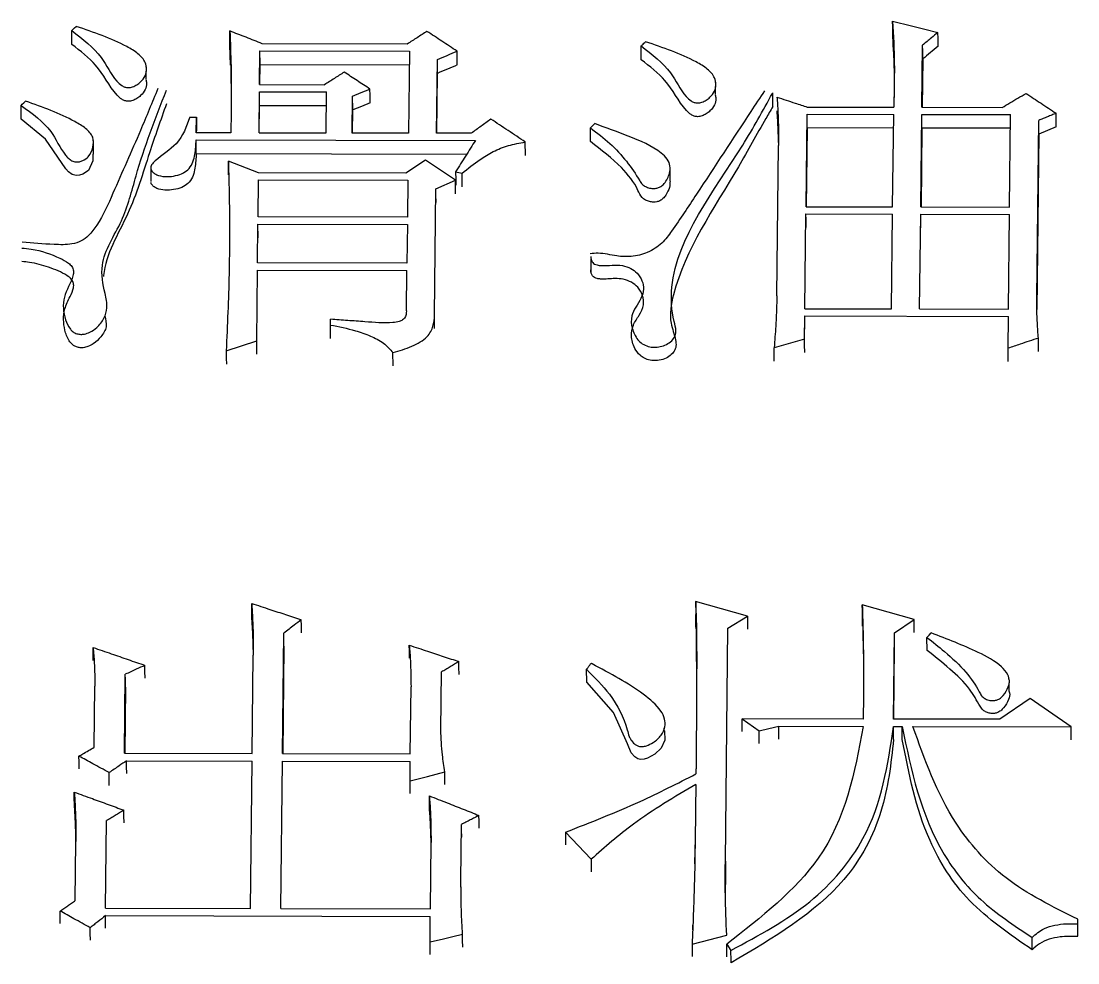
# Model space of a CAD drawing. Header units: millimetres. Extents: x 2448 to 4397, y 790 to 2168.
# Drawn here: x 2850.067 to 2854.818, y 1994.509 to 1998.745 of the extents above; entities that cross this region are included whole.
import ezdxf

# ---------------------------------------------------------------- set-up
doc = ezdxf.new("R2010")
doc.units = ezdxf.units.MM

msp = doc.modelspace()

# ---------------------------------------------------------------- linework, layer by layer
at = {"color": 7, "linetype": 'Continuous', "lineweight": 25}
for p, q in [((2850.2951, 1998.6402), (2850.2946, 1998.7023)), ((2853.9888, 1998.6085), (2853.9853, 1998.6828)), ((2851.0085, 1998.5475), (2851.0057, 1998.6386)), ((2851.8028, 1998.642), (2851.1506, 1998.6434)), ((2854.1166, 1998.3573), (2854.1198, 1998.637)), ((2851.1387, 1998.4593), (2851.1405, 1998.6118)), ((2851.1405, 1998.6118), (2851.8122, 1998.6103)), ((2851.141, 1998.5497), (2851.1405, 1998.6118)), ((2851.8122, 1998.6103), (2851.808, 1998.241)), ((2851.9345, 1998.2407), (2851.9383, 1998.5719)), ((2854.1203, 1998.5749), (2854.1178, 1998.3573)), ((2850.6283, 1998.5376), (2850.6283, 1998.5462)), ((2850.6288, 1998.4843), (2850.6285, 1998.5204)), ((2851.14, 1998.4593), (2851.141, 1998.5497)), ((2851.141, 1998.5497), (2851.8115, 1998.5483)), ((2851.9357, 1998.2407), (2851.9388, 1998.51)), ((2853.1879, 1998.4684), (2853.1879, 1998.4771)), ((2851.1362, 1998.2424), (2851.1384, 1998.4274)), ((2851.1384, 1998.4274), (2851.4402, 1998.4268)), ((2851.1389, 1998.3657), (2851.1384, 1998.4274)), ((2851.1387, 1998.4593), (2851.4308, 1998.4586)), ((2851.438, 1998.2418), (2851.4402, 1998.4268)), ((2853.1884, 1998.4153), (2853.1881, 1998.4513)), ((2853.4461, 1998.3607), (2853.4456, 1998.4224)), ((2851.5549, 1998.2415), (2851.5568, 1998.4074)), ((2851.5573, 1998.3457), (2851.5568, 1998.4074)), ((2851.1375, 1998.2424), (2851.1389, 1998.3657)), ((2851.1389, 1998.3657), (2851.4394, 1998.365)), ((2851.5561, 1998.2415), (2851.5573, 1998.3457)), ((2853.6006, 1998.3584), (2853.99, 1998.3575)), ((2854.1166, 1998.3573), (2854.4768, 1998.3565)), ((2850.8255, 1998.3134), (2850.8547, 1998.3133)), ((2850.8539, 1998.243), (2850.8547, 1998.3133)), ((2850.8547, 1998.3133), (2850.8552, 1998.2517)), ((2853.5955, 1997.9101), (2853.6002, 1998.3265)), ((2853.6002, 1998.3265), (2853.9896, 1998.3256)), ((2853.9849, 1997.9093), (2853.9896, 1998.3256)), ((2854.1115, 1997.909), (2854.1162, 1998.3254)), ((2854.1162, 1998.3254), (2854.5153, 1998.3245)), ((2854.5106, 1997.9081), (2854.5153, 1998.3245)), ((2854.6326, 1997.501), (2854.6416, 1998.2987)), ((2851.0097, 1998.2427), (2850.8539, 1998.243)), ((2850.8551, 1998.243), (2850.8552, 1998.2517)), ((2851.1362, 1998.2424), (2851.438, 1998.2418)), ((2851.808, 1998.241), (2851.5549, 1998.2415)), ((2852.0903, 1998.2404), (2851.9345, 1998.2407)), ((2852.6266, 1998.2033), (2852.6261, 1998.2648)), ((2853.6008, 1998.2649), (2853.5967, 1997.9101)), ((2853.9902, 1998.264), (2853.6008, 1998.2649)), ((2854.1167, 1998.2637), (2854.1127, 1997.909)), ((2854.5159, 1998.2629), (2854.1167, 1998.2637)), ((2854.6421, 1998.2371), (2854.6332, 1997.4485)), ((2850.3921, 1998.1465), (2850.3916, 1998.2079)), ((2850.8536, 1998.2111), (2852.1094, 1998.2084)), ((2850.8541, 1998.1496), (2850.8536, 1998.2111)), ((2852.3338, 1998.14), (2852.3333, 1998.2014)), ((2853.4645, 1997.51), (2853.4721, 1998.1862)), ((2850.8541, 1998.1496), (2852.0704, 1998.147)), ((2851.1342, 1998.0632), (2850.9985, 1998.1147)), ((2851.8845, 1998.1192), (2851.7962, 1998.0617)), ((2852.0197, 1998.0292), (2851.8845, 1998.1192)), ((2850.6494, 1998.0845), (2850.6499, 1998.0232)), ((2851.7962, 1998.0617), (2851.1342, 1998.0632)), ((2852.9852, 1998.0256), (2852.9846, 1998.0872)), ((2851.1319, 1997.864), (2851.1338, 1998.0311)), ((2851.1338, 1998.0311), (2851.8056, 1998.0296)), ((2851.1344, 1997.9699), (2851.1338, 1998.0311)), ((2851.8056, 1998.0296), (2851.8037, 1997.8625)), ((2851.9317, 1997.9908), (2852.0197, 1998.0292)), ((2851.9253, 1997.4225), (2851.9317, 1997.9908)), ((2853.5955, 1997.9101), (2853.9849, 1997.9093)), ((2854.1115, 1997.909), (2854.5106, 1997.9081)), ((2851.8037, 1997.8625), (2851.1319, 1997.864)), ((2853.5904, 1997.4514), (2853.5951, 1997.8779)), ((2853.5951, 1997.8779), (2853.9845, 1997.8771)), ((2853.9798, 1997.4506), (2853.9845, 1997.8771)), ((2854.1063, 1997.4503), (2854.1111, 1997.8768)), ((2854.1111, 1997.8768), (2854.5102, 1997.8759)), ((2854.5055, 1997.4494), (2854.5102, 1997.8759)), ((2851.1296, 1997.6575), (2851.1316, 1997.8317)), ((2851.1316, 1997.8317), (2851.8033, 1997.8303)), ((2851.1321, 1997.7709), (2851.1316, 1997.8317)), ((2851.8033, 1997.8303), (2851.8013, 1997.656)), ((2852.6296, 1997.6129), (2852.629, 1997.6736)), ((2851.1257, 1997.3073), (2851.1293, 1997.6252)), ((2851.1293, 1997.6252), (2851.801, 1997.6237)), ((2851.8013, 1997.656), (2851.1296, 1997.6575)), ((2851.799, 1997.4423), (2851.801, 1997.6237)), ((2853.5904, 1997.4514), (2853.9798, 1997.4506)), ((2854.1063, 1997.4503), (2854.5055, 1997.4494)), ((2851.4575, 1997.3781), (2851.4578, 1997.4041)), ((2851.458, 1997.3179), (2851.4575, 1997.3781)), ((2851.9258, 1997.3623), (2851.9253, 1997.4225)), ((2853.5888, 1997.315), (2853.59, 1997.4189)), ((2853.59, 1997.4189), (2854.5051, 1997.417)), ((2853.5905, 1997.3587), (2853.59, 1997.4189)), ((2854.5035, 1997.2739), (2854.5051, 1997.417)), ((2850.9889, 1997.262), (2851.1257, 1997.3073)), ((2851.739, 1997.1939), (2851.7384, 1997.2539)), ((2854.504, 1997.2139), (2854.5035, 1997.2739)), ((2853.3319, 1996.068), (2853.099, 1996.135)), ((2853.099, 1996.135), (2853.0992, 1996.1154)), ((2853.0994, 1996.096), (2853.0995, 1996.0764)), ((2854.0814, 1996.053), (2853.8485, 1996.1201)), ((2853.1003, 1996.0196), (2853.0995, 1996.0764)), ((2853.2437, 1996.0149), (2853.3319, 1996.068)), ((2853.8499, 1996.0234), (2853.849, 1996.0615)), ((2853.9931, 1995.9933), (2854.0814, 1996.053)), ((2853.2328, 1994.9667), (2853.2437, 1996.0149)), ((2851.2421, 1995.4504), (2851.2478, 1995.9926)), ((2853.9891, 1995.6056), (2853.9931, 1995.9933)), ((2854.1396, 1995.9147), (2854.139, 1995.9731)), ((2851.2483, 1995.9342), (2851.2432, 1995.4504)), ((2853.9902, 1995.6056), (2853.9937, 1995.9349)), ((2851.1058, 1995.4507), (2851.1104, 1995.8928)), ((2851.9539, 1995.5563), (2851.9566, 1995.8175)), ((2852.6095, 1995.7713), (2852.609, 1995.8295)), ((2852.6288, 1995.8562), (2852.6288, 1995.8536)), ((2850.5314, 1995.4519), (2850.5351, 1995.8073)), ((2854.5078, 1995.7848), (2854.5077, 1995.7912)), ((2854.5083, 1995.7332), (2854.508, 1995.7691)), ((2850.3954, 1995.4791), (2850.3983, 1995.7541)), ((2850.5357, 1995.7491), (2850.5326, 1995.4519)), ((2851.8164, 1995.4491), (2851.8196, 1995.751)), ((2854.6033, 1995.6981), (2854.4661, 1995.6046)), ((2854.787, 1995.5703), (2854.6033, 1995.6981)), ((2852.9573, 1995.6108), (2852.9573, 1995.6144)), ((2853.3076, 1995.6071), (2853.3849, 1995.5532)), ((2853.8528, 1995.6059), (2853.3076, 1995.6071)), ((2853.3082, 1995.5492), (2853.3076, 1995.6071)), ((2853.4727, 1995.5732), (2853.8524, 1995.5724)), ((2853.9887, 1995.5721), (2854.0276, 1995.572)), ((2853.9893, 1995.5147), (2853.9887, 1995.5721)), ((2854.4661, 1995.6046), (2853.9891, 1995.6056)), ((2854.0282, 1995.5146), (2854.0276, 1995.572)), ((2854.0763, 1995.5719), (2854.787, 1995.5703)), ((2852.9578, 1995.5566), (2852.9577, 1995.5645)), ((2853.3855, 1995.4959), (2853.3849, 1995.5532)), ((2850.5314, 1995.4519), (2851.1058, 1995.4507)), ((2851.2421, 1995.4504), (2851.8164, 1995.4491)), ((2850.5408, 1995.4183), (2851.1054, 1995.417)), ((2851.0986, 1994.754), (2851.1054, 1995.417)), ((2851.2349, 1994.7537), (2851.2417, 1995.4167)), ((2851.2417, 1995.4167), (2851.8161, 1995.4155)), ((2851.8152, 1995.328), (2851.8161, 1995.4155)), ((2850.4629, 1995.3075), (2850.4624, 1995.3646)), ((2851.8157, 1995.2709), (2851.8152, 1995.328)), ((2850.4464, 1994.7555), (2850.4504, 1995.1487)), ((2850.3117, 1995.1197), (2850.3122, 1995.1182)), ((2851.9083, 1995.1055), (2851.9086, 1995.1067)), ((2852.0442, 1994.8811), (2852.0468, 1995.1317)), ((2852.5139, 1995.0968), (2852.6293, 1994.9749)), ((2852.5139, 1995.0968), (2852.5144, 1995.0401)), ((2850.3104, 1994.7897), (2850.3131, 1995.0543)), ((2851.9066, 1994.7523), (2851.9097, 1995.0509)), ((2853.0969, 1995.0704), (2853.0948, 1994.9551)), ((2852.6293, 1994.9749), (2852.6298, 1994.9183)), ((2853.2328, 1994.9667), (2853.2334, 1994.9098)), ((2853.2334, 1994.9098), (2853.2331, 1994.8609)), ((2852.0448, 1994.8247), (2852.0442, 1994.8811)), ((2850.446, 1994.7214), (2851.9063, 1994.7183)), ((2850.4464, 1994.7555), (2851.0986, 1994.754)), ((2851.2349, 1994.7537), (2851.9066, 1994.7523)), ((2851.9051, 1994.6025), (2851.9063, 1994.7183)), ((2854.8168, 1994.6847), (2854.817, 1994.7052)), ((2854.8174, 1994.6286), (2854.8168, 1994.6847)), ((2854.8176, 1994.649), (2854.817, 1994.7052)), ((2853.083, 1994.5931), (2853.2392, 1994.6337)), ((2854.6123, 1994.5678), (2854.6117, 1994.6239)), ((2851.9057, 1994.5464), (2851.9051, 1994.6025)), ((2853.083, 1994.5931), (2853.0835, 1994.5371)), ((2853.2387, 1994.5928), (2853.2579, 1994.5654)), ((2853.2393, 1994.5367), (2853.2387, 1994.5928))]:
    msp.add_line(p, q, dxfattribs=at)
at = {"color": 7, "linetype": 'Continuous', "lineweight": 25, "flags": 128}
for points in [[(2850.2946, 1998.7023), (2850.2996, 1998.7071), (2850.3069, 1998.7142), (2850.3143, 1998.7213)], [(2853.9848, 1998.745), (2854.0696, 1998.7237), (2854.1291, 1998.7088), (2854.1886, 1998.6939)], [(2853.9853, 1998.6828), (2853.985, 1998.7176), (2853.9848, 1998.745)], [(2851.0057, 1998.6386), (2851.0055, 1998.6734), (2851.0052, 1998.7008)], [(2854.1891, 1998.6317), (2854.1888, 1998.6665), (2854.1886, 1998.6939)], [(2852.8547, 1998.5714), (2852.8545, 1998.5939), (2852.8543, 1998.6137), (2852.8542, 1998.6334)], [(2854.1203, 1998.5749), (2854.12, 1998.6097), (2854.1198, 1998.637)], [(2851.9388, 1998.51), (2851.9386, 1998.5447), (2851.9383, 1998.5719)], [(2852.0269, 1998.5478), (2852.0266, 1998.5825), (2852.0264, 1998.6098)], [(2851.5568, 1998.4074), (2851.5959, 1998.4233), (2851.635, 1998.4391)], [(2851.6355, 1998.3773), (2851.6352, 1998.4119), (2851.635, 1998.4391)], [(2850.0668, 1998.366), (2850.0718, 1998.3709), (2850.0791, 1998.378), (2850.0865, 1998.3851)], [(2851.6355, 1998.3773), (2851.5964, 1998.3615), (2851.5573, 1998.3457)], [(2850.0673, 1998.3044), (2850.0671, 1998.3268), (2850.0669, 1998.3464), (2850.0668, 1998.366)], [(2854.7204, 1998.2688), (2854.7201, 1998.3033), (2854.7198, 1998.3304)], [(2850.3891, 1998.1468), (2850.389, 1998.1159), (2850.3692, 1998.0736), (2850.3442, 1998.0565), (2850.3293, 1998.0514), (2850.3142, 1998.0502), (2850.2957, 1998.0556), (2850.2797, 1998.067), (2850.267, 1998.0809), (2850.1757, 1998.2139), (2850.0673, 1998.3044), (2850.0673, 1998.3044)], [(2852.626, 1998.2648), (2852.6359, 1998.2743), (2852.6457, 1998.2839)], [(2853.6008, 1998.2649), (2853.6005, 1998.2994), (2853.6002, 1998.3265)], [(2854.1167, 1998.2637), (2854.1164, 1998.2983), (2854.1162, 1998.3254)], [(2854.6421, 1998.2371), (2854.6418, 1998.2716), (2854.6416, 1998.2987)], [(2854.7204, 1998.2688), (2854.6812, 1998.253), (2854.6421, 1998.2371)], [(2850.999, 1998.0534), (2850.9987, 1998.0878), (2850.9985, 1998.1147)], [(2852.0202, 1998.0677), (2852.0347, 1998.0644), (2852.0493, 1998.0612)], [(2852.0202, 1998.0677), (2852.0205, 1998.0333), (2852.0207, 1998.0064)], [(2852.0498, 1998), (2852.0496, 1998.0207), (2852.0495, 1998.0409), (2852.0493, 1998.0612)], [(2852.0202, 1997.968), (2852.02, 1998.0022), (2852.0197, 1998.0292)], [(2851.9322, 1997.9297), (2851.9319, 1997.9639), (2851.9317, 1997.9908)], [(2853.5957, 1997.817), (2853.5954, 1997.8511), (2853.5951, 1997.8779)], [(2854.1116, 1997.8159), (2854.1113, 1997.85), (2854.1111, 1997.8768)], [(2851.1298, 1997.5646), (2851.1295, 1997.5985), (2851.1293, 1997.6252)], [(2851.1263, 1997.2472), (2851.126, 1997.2808), (2851.1257, 1997.3073)], [(2853.5888, 1997.315), (2853.5467, 1997.303), (2853.5046, 1997.2911), (2853.4521, 1997.2762)], [(2853.5894, 1997.2549), (2853.5891, 1997.2885), (2853.5888, 1997.315)], [(2854.6408, 1997.2591), (2854.6405, 1997.2927), (2854.6403, 1997.3192)], [(2850.9889, 1997.262), (2850.9892, 1997.2283), (2850.9895, 1997.202)], [(2853.4526, 1997.2162), (2853.4524, 1997.2497), (2853.4521, 1997.2762)], [(2851.1037, 1996.0674), (2851.1034, 1996.1002), (2851.1032, 1996.126)], [(2853.849, 1996.0615), (2853.8487, 1996.0943), (2853.8485, 1996.1201)], [(2851.3268, 1995.9942), (2851.3265, 1996.0266), (2851.3263, 1996.0523)], [(2853.3319, 1996.068), (2853.3322, 1996.0352), (2853.3325, 1996.0098)], [(2854.0819, 1995.9946), (2854.0816, 1996.0273), (2854.0814, 1996.053)], [(2853.2443, 1995.9568), (2853.244, 1995.9892), (2853.2437, 1996.0149)], [(2851.2483, 1995.9342), (2851.248, 1995.9669), (2851.2478, 1995.9926)], [(2853.9937, 1995.9349), (2853.9934, 1995.9676), (2853.9931, 1995.9933)], [(2854.139, 1995.973), (2854.1488, 1995.983), (2854.1586, 1995.993)], [(2850.3909, 1995.8698), (2850.3906, 1995.9021), (2850.3904, 1995.9278)], [(2851.8124, 1995.8801), (2851.8121, 1995.9124), (2851.8118, 1995.938)], [(2852.0355, 1995.8063), (2852.0352, 1995.8385), (2852.035, 1995.8641)], [(2850.6237, 1995.7894), (2850.6234, 1995.8216), (2850.6232, 1995.8472)], [(2851.9572, 1995.7598), (2851.9568, 1995.792), (2851.9566, 1995.8175)], [(2850.5357, 1995.7491), (2850.5354, 1995.7817), (2850.5351, 1995.8073)], [(2852.9571, 1995.556), (2852.959, 1995.5524), (2852.9608, 1995.5114), (2852.9448, 1995.4753), (2852.9164, 1995.4481), (2852.8828, 1995.4295), (2852.8674, 1995.4251), (2852.8509, 1995.4243), (2852.8393, 1995.4274), (2852.8262, 1995.4353), (2852.8094, 1995.4544), (2852.7933, 1995.4945), (2852.7295, 1995.6349), (2852.6095, 1995.7713), (2852.6095, 1995.7713)], [(2853.3849, 1995.5532), (2853.4288, 1995.5632), (2853.4727, 1995.5732)], [(2853.4733, 1995.5154), (2853.473, 1995.5478), (2853.4727, 1995.5732)], [(2854.7875, 1995.5129), (2854.7872, 1995.5449), (2854.787, 1995.5703)], [(2850.3274, 1995.3817), (2850.3271, 1995.4136), (2850.3268, 1995.4389)], [(2850.5414, 1995.3611), (2850.5411, 1995.3929), (2850.5408, 1995.4183)], [(2851.2423, 1995.3596), (2851.242, 1995.3914), (2851.2417, 1995.4167)], [(2851.8152, 1995.328), (2851.8933, 1995.348), (2851.9714, 1995.368)], [(2851.9719, 1995.3109), (2851.9716, 1995.3427), (2851.9714, 1995.368)], [(2850.3063, 1995.2203), (2850.3059, 1995.2521), (2850.3057, 1995.2773)], [(2851.9027, 1995.2034), (2851.9024, 1995.2351), (2851.9021, 1995.2604)], [(2850.5293, 1995.139), (2850.529, 1995.1706), (2850.5288, 1995.1958)], [(2850.451, 1995.0919), (2850.4506, 1995.1235), (2850.4504, 1995.1487)], [(2852.1257, 1995.1153), (2852.1254, 1995.1469), (2852.1251, 1995.1721)], [(2852.0474, 1995.075), (2852.0471, 1995.1066), (2852.0468, 1995.1317)], [(2850.2424, 1994.6861), (2850.242, 1994.7174), (2850.2418, 1994.7423)], [(2850.4466, 1994.6652), (2850.4463, 1994.6965), (2850.446, 1994.7214)], [(2850.3779, 1994.611), (2850.3776, 1994.6422), (2850.3773, 1994.6671)], [(2852.0515, 1994.6362), (2852.0083, 1994.6263), (2851.9651, 1994.6163), (2851.9051, 1994.6025)], [(2852.052, 1994.5801), (2852.0517, 1994.6114), (2852.0515, 1994.6362)], [(2853.2585, 1994.5094), (2853.2583, 1994.5341), (2853.2581, 1994.5498), (2853.2579, 1994.5654)]]:
    msp.add_lwpolyline(points, dxfattribs=at)
at = {"color": 7, "linetype": 'Continuous', "lineweight": 25}
for points, knots in [([(2850.2946, 1998.7023), (2850.3437, 1998.6643), (2850.4305, 1998.597), (2850.4715, 1998.5), (2850.5139, 1998.4573), (2850.5322, 1998.4482), (2850.5495, 1998.4448), (2850.5693, 1998.4491), (2850.5877, 1998.4588), (2850.6083, 1998.4746), (2850.6262, 1998.4979), (2850.6321, 1998.5286), (2850.6256, 1998.5645), (2850.5937, 1998.6009), (2850.4922, 1998.6605), (2850.3932, 1998.6943), (2850.3143, 1998.7213)], [0, 0, 0, 0, 0.207445, 0.367023, 0.400476, 0.416337, 0.431069, 0.451264, 0.473853, 0.497027, 0.538182, 0.578155, 0.61945, 0.68156, 0.746315, 1, 1, 1, 1]), ([(2853.9848, 1998.745), (2853.9882, 1998.6806), (2853.9934, 1998.5841), (2853.992, 1998.4548), (2853.9907, 1998.39), (2853.99, 1998.3575)], [0, 0, 0, 0, 0.49965, 0.749808, 1, 1, 1, 1]), ([(2851.0052, 1998.7008), (2851.0072, 1998.6474), (2851.0111, 1998.5447), (2851.0116, 1998.392), (2851.0103, 1998.2925), (2851.0097, 1998.2427)], [0, 0, 0, 0, 0.3507645, 0.6753492, 1, 1, 1, 1]), ([(2851.1506, 1998.6434), (2851.1264, 1998.653), (2851.0779, 1998.6721), (2851.0295, 1998.6912), (2851.0052, 1998.7008)], [0, 0, 0, 0, 0.500001, 1, 1, 1, 1]), ([(2851.8911, 1998.6989), (2851.8764, 1998.6894), (2851.847, 1998.6705), (2851.8176, 1998.6515), (2851.8028, 1998.642)], [0, 0, 0, 0, 0.500001, 1, 1, 1, 1]), ([(2852.0264, 1998.6098), (2852.0038, 1998.6247), (2851.9588, 1998.6544), (2851.9137, 1998.684), (2851.8911, 1998.6989)], [0, 0, 0, 0, 0.500001, 1, 1, 1, 1]), ([(2854.1886, 1998.6939), (2854.1787, 1998.6857), (2854.1623, 1998.6721), (2854.1393, 1998.6532), (2854.1263, 1998.6424), (2854.1198, 1998.637)], [0, 0, 0, 0, 0.431977, 0.715989, 1, 1, 1, 1]), ([(2850.6276, 1998.4821), (2850.6289, 1998.4768), (2850.6328, 1998.4618), (2850.6263, 1998.436), (2850.6089, 1998.4128), (2850.5882, 1998.397), (2850.5698, 1998.3873), (2850.55, 1998.383), (2850.5327, 1998.3864), (2850.5144, 1998.3955), (2850.4636, 1998.4472), (2850.4202, 1998.5435), (2850.3337, 1998.6104), (2850.2951, 1998.6402)], [0, 0, 0, 0, 0.035561, 0.102228, 0.170885, 0.209559, 0.247267, 0.280991, 0.305593, 0.332071, 0.387895, 0.727067, 1, 1, 1, 1]), ([(2852.8542, 1998.6334), (2852.9033, 1998.5953), (2852.9901, 1998.5279), (2853.0311, 1998.4308), (2853.0735, 1998.3881), (2853.0918, 1998.379), (2853.1091, 1998.3755), (2853.1289, 1998.3798), (2853.1473, 1998.3896), (2853.1679, 1998.4054), (2853.1858, 1998.4287), (2853.1916, 1998.4594), (2853.1852, 1998.4954), (2853.1533, 1998.5319), (2853.0518, 1998.5916), (2852.9527, 1998.6254), (2852.8739, 1998.6524)], [0, 0, 0, 0, 0.207445, 0.367023, 0.400476, 0.416337, 0.431069, 0.451264, 0.473853, 0.497027, 0.538181, 0.578154, 0.619449, 0.681558, 0.746313, 1, 1, 1, 1]), ([(2852.8542, 1998.6334), (2852.8558, 1998.635), (2852.8599, 1998.639), (2852.8665, 1998.6453), (2852.8714, 1998.65), (2852.8739, 1998.6524)], [0, 0, 0, 0, 0.253923, 0.626962, 1, 1, 1, 1]), ([(2853.9884, 1998.6273), (2853.9884, 1998.6268), (2853.9883, 1998.6165), (2853.9929, 1998.492), (2853.9916, 1998.4331), (2853.9909, 1998.3986)], [0, 0, 0, 0, 0.019667, 0.426248, 1, 1, 1, 1]), ([(2854.1891, 1998.6317), (2854.1776, 1998.6223), (2854.1547, 1998.6034), (2854.1318, 1998.5844), (2854.1203, 1998.5749)], [0, 0, 0, 0, 0.4999973, 1, 1, 1, 1]), ([(2851.9383, 1998.5719), (2851.953, 1998.5783), (2851.9824, 1998.5909), (2852.0117, 1998.6035), (2852.0264, 1998.6098)], [0, 0, 0, 0, 0.500003, 1, 1, 1, 1]), ([(2853.1872, 1998.413), (2853.1885, 1998.4078), (2853.1924, 1998.3928), (2853.1859, 1998.3669), (2853.1685, 1998.3437), (2853.1478, 1998.3279), (2853.1294, 1998.3181), (2853.1096, 1998.3138), (2853.0923, 1998.3173), (2853.074, 1998.3264), (2853.0232, 1998.3781), (2852.9798, 1998.4746), (2852.8933, 1998.5415), (2852.8547, 1998.5714)], [0, 0, 0, 0, 0.035565, 0.102231, 0.170888, 0.209561, 0.247269, 0.280993, 0.305594, 0.332072, 0.387895, 0.727067, 1, 1, 1, 1]), ([(2851.0084, 1998.5588), (2851.0084, 1998.5588), (2851.0084, 1998.5588), (2851.0085, 1998.5562), (2851.0095, 1998.5179), (2851.0106, 1998.4536), (2851.011, 1998.3899), (2851.0109, 1998.3568), (2851.0108, 1998.3346), (2851.0107, 1998.3232), (2851.0106, 1998.315)], [0, 0, 0, 0, 0.0025336, 0.0082213, 0.0694288, 0.4444295, 0.693689, 0.8247255, 0.8744937, 1, 1, 1, 1]), ([(2852.0269, 1998.5478), (2852.0122, 1998.5415), (2851.9829, 1998.5289), (2851.9535, 1998.5163), (2851.9388, 1998.51)], [0, 0, 0, 0, 0.5, 1, 1, 1, 1]), ([(2851.5191, 1998.5157), (2851.5043, 1998.5062), (2851.4749, 1998.4872), (2851.4455, 1998.4681), (2851.4308, 1998.4586)], [0, 0, 0, 0, 0.500001, 1, 1, 1, 1]), ([(2851.635, 1998.4391), (2851.6157, 1998.4519), (2851.577, 1998.4774), (2851.5384, 1998.5029), (2851.5191, 1998.5157)], [0, 0, 0, 0, 0.500001, 1, 1, 1, 1]), ([(2850.07, 1997.7241), (2850.0842, 1997.7227), (2850.1446, 1997.7168), (2850.2161, 1997.6919), (2850.2751, 1997.6614), (2850.2965, 1997.6414), (2850.3045, 1997.6208), (2850.2955, 1997.5731), (2850.2491, 1997.5047), (2850.2575, 1997.4197), (2850.2797, 1997.3678), (2850.2995, 1997.3472), (2850.3159, 1997.3382), (2850.3344, 1997.3353), (2850.3549, 1997.3373), (2850.381, 1997.3466), (2850.4137, 1997.3699), (2850.4425, 1997.4077), (2850.4573, 1997.4612), (2850.4389, 1997.5405), (2850.4131, 1997.676), (2850.532, 1997.8444), (2850.5951, 1998.1127), (2850.6703, 1998.3069), (2850.7199, 1998.435)], [0, 0, 0, 0, 0.0186606, 0.0796008, 0.1010092, 0.1125323, 0.1241669, 0.1377888, 0.1964925, 0.256114, 0.2825511, 0.2914717, 0.30049, 0.3085311, 0.3156115, 0.3271431, 0.3457422, 0.3737368, 0.4023213, 0.4399984, 0.5150978, 0.6389227, 0.7618977, 1, 1, 1, 1]), ([(2850.6813, 1998.442), (2850.6555, 1998.3789), (2850.5911, 1998.2216), (2850.4992, 1998.0168), (2850.4297, 1997.8558), (2850.3771, 1997.7849), (2850.3389, 1997.7548), (2850.2847, 1997.7375), (2850.1928, 1997.7407), (2850.1186, 1997.7465), (2850.071, 1997.7501)], [0, 0, 0, 0, 0.2129114, 0.5305264, 0.6938853, 0.7516669, 0.787174, 0.8231302, 0.886614, 1, 1, 1, 1]), ([(2853.4084, 1998.4316), (2853.3881, 1998.4006), (2853.2866, 1998.246), (2853.1485, 1998.0352), (2853.0176, 1997.8368), (2852.9512, 1997.7441), (2852.8876, 1997.7022), (2852.8136, 1997.6836), (2852.7372, 1997.6871), (2852.6772, 1997.7038), (2852.6365, 1997.6995), (2852.6244, 1997.6982)], [0, 0, 0, 0, 0.101379, 0.50686, 0.687249, 0.74873, 0.811058, 0.86559, 0.912148, 0.974074, 1, 1, 1, 1]), ([(2850.0668, 1998.366), (2850.1169, 1998.3295), (2850.2053, 1998.2649), (2850.2416, 1998.1704), (2850.2785, 1998.1281), (2850.2936, 1998.1166), (2850.3119, 1998.1104), (2850.3295, 1998.1122), (2850.3493, 1998.1194), (2850.3776, 1998.1388), (2850.3899, 1998.1773), (2850.3959, 1998.2239), (2850.3578, 1998.2639), (2850.2604, 1998.3234), (2850.1636, 1998.3578), (2850.0865, 1998.3851)], [0, 0, 0, 0, 0.207952, 0.367236, 0.389945, 0.41211, 0.432018, 0.447022, 0.463318, 0.497296, 0.557969, 0.619134, 0.681543, 0.746137, 1, 1, 1, 1]), ([(2852.6282, 1997.6866), (2852.6282, 1997.6819), (2852.6282, 1997.6724), (2852.6343, 1997.6602), (2852.6445, 1997.6519), (2852.6583, 1997.6467), (2852.7008, 1997.6428), (2852.754, 1997.653), (2852.8086, 1997.634), (2852.8398, 1997.6103), (2852.8602, 1997.5777), (2852.8683, 1997.5379), (2852.8511, 1997.4834), (2852.8056, 1997.4299), (2852.811, 1997.363), (2852.8302, 1997.32), (2852.8582, 1997.2928), (2852.8842, 1997.2806), (2852.9129, 1997.2769), (2852.9413, 1997.28), (2852.9692, 1997.2898), (2852.9931, 1997.3067), (2853.0082, 1997.3288), (2853.0125, 1997.3589), (2852.9904, 1997.4308), (2852.9775, 1997.7281), (2853.2451, 1998.0565), (2853.4014, 1998.342), (2853.444, 1998.4199)], [0, 0, 0, 0, 0.007703, 0.015708, 0.020792, 0.025872, 0.034323, 0.072374, 0.088959, 0.105504, 0.1262, 0.147214, 0.1707, 0.216829, 0.247106, 0.27731, 0.28999, 0.302814, 0.313752, 0.324856, 0.33728, 0.350757, 0.364157, 0.376955, 0.399557, 0.484518, 0.85931, 1, 1, 1, 1]), ([(2853.4648, 1998.4033), (2853.4663, 1998.3814), (2853.4693, 1998.3377), (2853.4718, 1998.2654), (2853.472, 1998.2148), (2853.4721, 1998.1862)], [0, 0, 0, 0, 0.302849, 0.605711, 1, 1, 1, 1]), ([(2853.4648, 1998.4033), (2853.4785, 1998.3988), (2853.5057, 1998.3898), (2853.551, 1998.3748), (2853.5826, 1998.3643), (2853.6006, 1998.3584)], [0, 0, 0, 0, 0.301122, 0.602244, 1, 1, 1, 1]), ([(2854.4768, 1998.3565), (2854.4885, 1998.3634), (2854.5123, 1998.3774), (2854.5482, 1998.3986), (2854.5725, 1998.4128), (2854.5846, 1998.42)], [0, 0, 0, 0, 0.325335, 0.662667, 1, 1, 1, 1]), ([(2854.5846, 1998.42), (2854.6071, 1998.4051), (2854.6409, 1998.3827), (2854.686, 1998.3528), (2854.7086, 1998.3379), (2854.7198, 1998.3304)], [0, 0, 0, 0, 0.5, 0.75, 1, 1, 1, 1]), ([(2850.7204, 1998.3732), (2850.6941, 1998.2999), (2850.6352, 1998.1351), (2850.5602, 1997.875), (2850.4457, 1997.6955), (2850.4368, 1997.5983), (2850.4367, 1997.5967)], [0, 0, 0, 0, 0.284457, 0.63911, 0.994366, 1, 1, 1, 1]), ([(2853.4461, 1998.3607), (2853.4356, 1998.3427), (2853.3833, 1998.253), (2853.231, 1997.9735), (2853.0261, 1997.6809), (2852.9764, 1997.4023), (2853.0076, 1997.3274), (2853.0126, 1997.2844), (2853.0041, 1997.2597), (2852.9858, 1997.2397), (2852.9595, 1997.225), (2852.928, 1997.2171), (2852.8957, 1997.2179), (2852.8684, 1997.227), (2852.8437, 1997.2453), (2852.82, 1997.2792), (2852.8071, 1997.3264), (2852.8155, 1997.3788), (2852.8466, 1997.4217), (2852.8686, 1997.4657), (2852.8636, 1997.5105), (2852.8438, 1997.5461), (2852.8122, 1997.5717), (2852.7757, 1997.5852), (2852.7276, 1997.5887), (2852.6882, 1997.5825), (2852.657, 1997.5866), (2852.6442, 1997.5916), (2852.6346, 1997.5999), (2852.6294, 1997.6113), (2852.628, 1997.6204), (2852.6286, 1997.6253), (2852.6287, 1997.6258)], [0, 0, 0, 0, 0.032554, 0.162741, 0.501213, 0.571605, 0.613666, 0.628762, 0.641658, 0.654562, 0.667479, 0.681006, 0.694218, 0.705911, 0.716567, 0.736198, 0.767756, 0.794359, 0.820716, 0.84718, 0.870038, 0.892891, 0.909541, 0.926271, 0.941387, 0.967674, 0.974273, 0.979633, 0.985017, 0.991862, 0.999126, 1, 1, 1, 1]), ([(2853.4719, 1998.1996), (2853.4715, 1998.219), (2853.4705, 1998.2664), (2853.4673, 1998.3136), (2853.4653, 1998.3415)], [0, 0, 0, 0, 0.4090682, 1, 1, 1, 1]), ([(2854.7198, 1998.3304), (2854.7133, 1998.3278), (2854.7003, 1998.3225), (2854.6807, 1998.3146), (2854.6612, 1998.3066), (2854.6481, 1998.3014), (2854.6416, 1998.2987)], [0, 0, 0, 0, 0.25, 0.5, 0.75, 1, 1, 1, 1]), ([(2850.8255, 1998.3134), (2850.8103, 1998.2709), (2850.7829, 1998.1942), (2850.693, 1998.1381), (2850.6517, 1998.1005), (2850.6477, 1998.0822), (2850.6553, 1998.0677), (2850.6679, 1998.0575), (2850.69, 1998.0478), (2850.723, 1998.0438), (2850.7615, 1998.0491), (2850.7974, 1998.0602), (2850.8355, 1998.0913), (2850.8501, 1998.1456), (2850.8524, 1998.1893), (2850.8536, 1998.2111)], [0, 0, 0, 0, 0.230807, 0.416819, 0.453297, 0.487375, 0.510798, 0.535066, 0.560422, 0.611578, 0.663241, 0.713737, 0.762342, 0.881347, 1, 1, 1, 1]), ([(2852.1786, 1998.304), (2852.1639, 1998.2934), (2852.1345, 1998.2722), (2852.105, 1998.251), (2852.0903, 1998.2404)], [0, 0, 0, 0, 0.500001, 1, 1, 1, 1]), ([(2852.3332, 1998.2015), (2852.3075, 1998.2186), (2852.2559, 1998.2528), (2852.2044, 1998.287), (2852.1786, 1998.304)], [0, 0, 0, 0, 0.500001, 1, 1, 1, 1]), ([(2852.6261, 1998.2648), (2852.6564, 1998.2419), (2852.7481, 1998.1726), (2852.8155, 1998.0815), (2852.8571, 1998.0118), (2852.8727, 1998.0002), (2852.892, 1997.9935), (2852.9116, 1997.9914), (2852.9295, 1997.994), (2852.9453, 1998.0015), (2852.9668, 1998.023), (2852.9823, 1998.0549), (2852.9867, 1998.0935), (2852.9734, 1998.1256), (2852.9169, 1998.1784), (2852.7999, 1998.2278), (2852.6957, 1998.2657), (2852.6457, 1998.2839)], [0, 0, 0, 0, 0.119808, 0.362714, 0.384884, 0.403722, 0.422541, 0.442763, 0.457199, 0.471691, 0.493109, 0.555255, 0.595864, 0.636527, 0.677966, 0.845451, 1, 1, 1, 1]), ([(2852.1094, 1998.2084), (2852.0945, 1998.1849), (2852.0648, 1998.1381), (2852.035, 1998.0911), (2852.0202, 1998.0677)], [0, 0, 0, 0, 0.4999997, 1, 1, 1, 1]), ([(2852.0493, 1998.0612), (2852.0758, 1998.082), (2852.1195, 1998.1165), (2852.1882, 1998.1595), (2852.2568, 1998.1876), (2852.3076, 1998.1968), (2852.3332, 1998.2014)], [0, 0, 0, 0, 0.333372, 0.551632, 0.773796, 1, 1, 1, 1]), ([(2852.9842, 1998.0256), (2852.9838, 1998.0161), (2852.983, 1997.9942), (2852.9691, 1997.9678), (2852.954, 1997.9475), (2852.9401, 1997.9369), (2852.9249, 1997.9317), (2852.9088, 1997.9305), (2852.8908, 1997.9328), (2852.8722, 1997.9394), (2852.8514, 1997.9562), (2852.8304, 1998.0107), (2852.7603, 1998.0999), (2852.6753, 1998.1656), (2852.6266, 1998.2033)], [0, 0, 0, 0, 0.0602621, 0.1389255, 0.1770325, 0.2066867, 0.2302627, 0.2537557, 0.2810981, 0.3143935, 0.3487756, 0.4221814, 0.6690461, 1, 1, 1, 1]), ([(2850.8541, 1998.1496), (2850.8529, 1998.1279), (2850.8507, 1998.0843), (2850.836, 1998.03), (2850.7979, 1997.999), (2850.762, 1997.9878), (2850.7235, 1997.9825), (2850.6906, 1997.9866), (2850.6682, 1997.9962), (2850.6566, 1998.0065), (2850.6497, 1998.0151), (2850.6506, 1998.0195), (2850.6506, 1998.0196)], [0, 0, 0, 0, 0.230994, 0.462695, 0.557381, 0.655797, 0.75651, 0.856234, 0.905647, 0.95292, 0.998529, 1, 1, 1, 1]), ([(2850.9985, 1998.1147), (2850.9999, 1998.0604), (2851.0042, 1997.8922), (2851.004, 1997.6084), (2850.9939, 1997.3775), (2850.9889, 1997.262)], [0, 0, 0, 0, 0.192464, 0.596078, 1, 1, 1, 1]), ([(2850.4424, 1997.4201), (2850.4469, 1997.4033), (2850.4556, 1997.3705), (2850.4287, 1997.3265), (2850.3989, 1997.297), (2850.3696, 1997.2814), (2850.3475, 1997.2756), (2850.328, 1997.2755), (2850.3119, 1997.2801), (2850.2955, 1997.2905), (2850.2756, 1997.3151), (2850.2566, 1997.3696), (2850.2547, 1997.4394), (2850.2836, 1997.5009), (2850.3026, 1997.5382), (2850.3039, 1997.5652), (2850.2938, 1997.5852), (2850.2579, 1997.6132), (2850.1922, 1997.6381), (2850.1234, 1997.6591), (2850.0818, 1997.6624), (2850.0706, 1997.6633)], [0, 0, 0, 0, 0.071033, 0.13832, 0.195266, 0.225702, 0.24958, 0.267605, 0.285699, 0.302687, 0.334521, 0.405195, 0.539465, 0.622176, 0.679845, 0.707205, 0.734813, 0.768276, 0.869015, 0.964457, 1, 1, 1, 1]), ([(2853.4645, 1997.51), (2853.4639, 1997.4872), (2853.4628, 1997.4415), (2853.459, 1997.3635), (2853.4546, 1997.3084), (2853.4521, 1997.2762)], [0, 0, 0, 0, 0.2935756, 0.5871641, 1, 1, 1, 1]), ([(2854.6403, 1997.3192), (2854.6385, 1997.3415), (2854.635, 1997.3829), (2854.633, 1997.4435), (2854.6327, 1997.4818), (2854.6326, 1997.501)], [0, 0, 0, 0, 0.367473, 0.683667, 1, 1, 1, 1]), ([(2851.799, 1997.4423), (2851.7983, 1997.4305), (2851.7974, 1997.4151), (2851.7811, 1997.3997), (2851.7633, 1997.392), (2851.7061, 1997.3838), (2851.6283, 1997.3925), (2851.535, 1997.3978), (2851.4835, 1997.402), (2851.4578, 1997.4041)], [0, 0, 0, 0, 0.118594, 0.153893, 0.199134, 0.273774, 0.599263, 0.799614, 1, 1, 1, 1]), ([(2851.4575, 1997.3781), (2851.4953, 1997.3706), (2851.5573, 1997.3582), (2851.6371, 1997.33), (2851.6987, 1997.2989), (2851.7253, 1997.2687), (2851.7384, 1997.2539)], [0, 0, 0, 0, 0.347762, 0.570352, 0.788596, 1, 1, 1, 1]), ([(2851.7384, 1997.2539), (2851.7673, 1997.2623), (2851.8242, 1997.279), (2851.8933, 1997.3187), (2851.9221, 1997.3724), (2851.9242, 1997.4059), (2851.9253, 1997.4225)], [0, 0, 0, 0, 0.292584, 0.575334, 0.788737, 1, 1, 1, 1]), ([(2854.6403, 1997.3192), (2854.6266, 1997.3146), (2854.5991, 1997.3056), (2854.5535, 1997.2905), (2854.5216, 1997.2799), (2854.5035, 1997.2739)], [0, 0, 0, 0, 0.301125, 0.602249, 1, 1, 1, 1]), ([(2851.1032, 1996.126), (2851.1046, 1996.103), (2851.1076, 1996.0571), (2851.1102, 1995.9794), (2851.1104, 1995.9246), (2851.1104, 1995.8929)], [0, 0, 0, 0, 0.296228, 0.592467, 1, 1, 1, 1]), ([(2851.1032, 1996.126), (2851.1306, 1996.1169), (2851.1815, 1996.1001), (2851.2559, 1996.0756), (2851.3028, 1996.0601), (2851.3263, 1996.0523)], [0, 0, 0, 0, 0.369234, 0.684617, 1, 1, 1, 1]), ([(2853.099, 1996.135), (2853.0992, 1996.1297), (2853.0996, 1996.119), (2853.1001, 1996.1057), (2853.1006, 1996.0924), (2853.101, 1996.0791), (2853.1016, 1996.0632), (2853.1025, 1996.0312), (2853.1036, 1995.962), (2853.104, 1995.8766), (2853.1036, 1995.7697), (2853.1032, 1995.6947), (2853.1029, 1995.6357), (2853.1027, 1995.6089), (2853.1025, 1995.5874), (2853.1024, 1995.5659), (2853.1022, 1995.5498), (2853.1021, 1995.5337), (2853.102, 1995.5203), (2853.1019, 1995.5068), (2853.1018, 1995.4961), (2853.1017, 1995.4827), (2853.1016, 1995.4719), (2853.1015, 1995.4585), (2853.1014, 1995.4477), (2853.1012, 1995.4342), (2853.1012, 1995.4248), (2853.1011, 1995.4154), (2853.101, 1995.41), (2853.101, 1995.4033), (2853.1009, 1995.3979), (2853.1009, 1995.3912), (2853.1008, 1995.3858), (2853.1008, 1995.3791), (2853.1007, 1995.3737), (2853.1006, 1995.3665), (2853.1006, 1995.362), (2853.1006, 1995.3589)], [0, 0, 0, 0, 0.02069, 0.04138, 0.051725, 0.072415, 0.093105, 0.113795, 0.196558, 0.362079, 0.44484, 0.610361, 0.651741, 0.672431, 0.713811, 0.734501, 0.755191, 0.775881, 0.796571, 0.806916, 0.827607, 0.837952, 0.858642, 0.868987, 0.889677, 0.900022, 0.920712, 0.925884, 0.936229, 0.941402, 0.951747, 0.956919, 0.967264, 0.972437, 0.982782, 0.987955, 1, 1, 1, 1]), ([(2853.0992, 1996.1154), (2853.1007, 1996.0137), (2853.1035, 1995.8167), (2853.1028, 1995.6543), (2853.1024, 1995.5757)], [0, 0, 0, 0, 0.516318, 1, 1, 1, 1]), ([(2853.8485, 1996.1201), (2853.851, 1996.0263), (2853.8545, 1995.894), (2853.8536, 1995.7223), (2853.853, 1995.6447), (2853.8528, 1995.6059)], [0, 0, 0, 0, 0.548918, 0.774457, 1, 1, 1, 1]), ([(2851.1102, 1995.9193), (2851.1099, 1995.9377), (2851.1089, 1995.9871), (2851.1057, 1996.0364), (2851.1037, 1996.0674)], [0, 0, 0, 0, 0.3706303, 1, 1, 1, 1]), ([(2851.3263, 1996.0523), (2851.3157, 1996.0443), (2851.2973, 1996.0303), (2851.2711, 1996.0103), (2851.2555, 1995.9985), (2851.2478, 1995.9926)], [0, 0, 0, 0, 0.406188, 0.703094, 1, 1, 1, 1]), ([(2853.8498, 1996.0453), (2853.8498, 1996.0453), (2853.8497, 1996.0451), (2853.8499, 1996.0399), (2853.8509, 1995.9959), (2853.8519, 1995.9433), (2853.8527, 1995.8996)], [0, 0, 0, 0, 0.011662, 0.029151, 0.19265, 1, 1, 1, 1]), ([(2854.139, 1995.9731), (2854.1656, 1995.952), (2854.228, 1995.9025), (2854.3137, 1995.8237), (2854.3617, 1995.7532), (2854.383, 1995.711), (2854.3978, 1995.6979), (2854.4162, 1995.6902), (2854.435, 1995.6879), (2854.4519, 1995.6905), (2854.468, 1995.6982), (2854.4883, 1995.7178), (2854.5041, 1995.7455), (2854.5124, 1995.7782), (2854.502, 1995.8104), (2854.4605, 1995.8591), (2854.341, 1995.9228), (2854.23, 1995.9655), (2854.1587, 1995.993)], [0, 0, 0, 0, 0.1046855, 0.2457344, 0.3642935, 0.3870966, 0.4058785, 0.4246981, 0.4431521, 0.4568339, 0.4705219, 0.4937205, 0.5442513, 0.5769415, 0.6098852, 0.6597188, 0.7813962, 1, 1, 1, 1]), ([(2850.3904, 1995.9278), (2850.3924, 1995.9048), (2850.3959, 1995.8644), (2850.3976, 1995.8064), (2850.3981, 1995.7715), (2850.3983, 1995.7541)], [0, 0, 0, 0, 0.398162, 0.699035, 1, 1, 1, 1]), ([(2850.3904, 1995.9278), (2850.4176, 1995.9183), (2850.4701, 1995.9002), (2850.5477, 1995.8733), (2850.598, 1995.8559), (2850.6232, 1995.8472)], [0, 0, 0, 0, 0.351309, 0.675654, 1, 1, 1, 1]), ([(2851.8118, 1995.938), (2851.8136, 1995.9146), (2851.8169, 1995.8718), (2851.8189, 1995.8094), (2851.8194, 1995.7705), (2851.8196, 1995.751)], [0, 0, 0, 0, 0.376233, 0.688073, 1, 1, 1, 1]), ([(2851.8118, 1995.938), (2851.8393, 1995.9289), (2851.8902, 1995.9121), (2851.9646, 1995.8875), (2852.0115, 1995.8719), (2852.035, 1995.8641)], [0, 0, 0, 0, 0.369234, 0.684617, 1, 1, 1, 1]), ([(2854.5066, 1995.7324), (2854.5079, 1995.7297), (2854.5138, 1995.7174), (2854.5048, 1995.6898), (2854.4907, 1995.6628), (2854.4716, 1995.6428), (2854.456, 1995.6334), (2854.4387, 1995.6302), (2854.4225, 1995.6313), (2854.4058, 1995.6362), (2854.389, 1995.6466), (2854.3654, 1995.6829), (2854.3302, 1995.7505), (2854.2423, 1995.8322), (2854.174, 1995.8871), (2854.1396, 1995.9147)], [0, 0, 0, 0, 0.016832, 0.078697, 0.160668, 0.19314, 0.225972, 0.249491, 0.272907, 0.299963, 0.330632, 0.370144, 0.541, 0.769253, 1, 1, 1, 1]), ([(2852.035, 1995.8641), (2852.0284, 1995.8603), (2852.0154, 1995.8525), (2851.9958, 1995.8408), (2851.9762, 1995.8292), (2851.9631, 1995.8214), (2851.9566, 1995.8175)], [0, 0, 0, 0, 0.25, 0.5, 0.75, 1, 1, 1, 1]), ([(2850.6232, 1995.8472), (2850.6103, 1995.8413), (2850.5891, 1995.8317), (2850.5598, 1995.8184), (2850.5434, 1995.811), (2850.5351, 1995.8073)], [0, 0, 0, 0, 0.440496, 0.7202481, 1, 1, 1, 1]), ([(2852.609, 1995.8295), (2852.6451, 1995.793), (2852.7264, 1995.7112), (2852.7818, 1995.6037), (2852.7977, 1995.5317), (2852.8093, 1995.5103), (2852.8207, 1995.4959), (2852.835, 1995.4861), (2852.8473, 1995.4818), (2852.8621, 1995.4814), (2852.8837, 1995.4865), (2852.9141, 1995.5026), (2852.9468, 1995.5306), (2852.9629, 1995.5689), (2852.9622, 1995.6073), (2852.9349, 1995.661), (2852.8614, 1995.7221), (2852.7544, 1995.7899), (2852.6726, 1995.833), (2852.6303, 1995.8554), (2852.6288, 1995.8562)], [0, 0, 0, 0, 0.147846, 0.331954, 0.365194, 0.381813, 0.406397, 0.418676, 0.428836, 0.439028, 0.45432, 0.483664, 0.528899, 0.572169, 0.609588, 0.650648, 0.75481, 0.872673, 0.995363, 1, 1, 1, 1]), ([(2852.609, 1995.8295), (2852.6107, 1995.8318), (2852.6148, 1995.8374), (2852.6214, 1995.8463), (2852.6263, 1995.8529), (2852.6288, 1995.8562)], [0, 0, 0, 0, 0.256537, 0.628268, 1, 1, 1, 1]), ([(2853.8537, 1995.7781), (2853.8537, 1995.7773), (2853.8538, 1995.7622), (2853.8537, 1995.7473), (2853.8536, 1995.7334)], [0, 0, 0, 0, 0.058896, 1, 1, 1, 1]), ([(2853.8524, 1995.5724), (2853.8131, 1995.3641), (2853.742, 1994.9869), (2853.3944, 1994.7147), (2853.2387, 1994.5928)], [0, 0, 0, 0, 0.5521467, 1, 1, 1, 1]), ([(2853.2579, 1994.5654), (2853.3828, 1994.6326), (2853.6285, 1994.7646), (2853.9207, 1995.1145), (2853.9631, 1995.3996), (2853.9887, 1995.5721)], [0, 0, 0, 0, 0.289991, 0.570547, 1, 1, 1, 1]), ([(2854.0276, 1995.572), (2854.0684, 1995.3746), (2854.1256, 1995.0978), (2854.3704, 1994.7831), (2854.5306, 1994.6774), (2854.6117, 1994.6239)], [0, 0, 0, 0, 0.550933, 0.772729, 1, 1, 1, 1]), ([(2854.817, 1994.7052), (2854.7033, 1994.7617), (2854.4795, 1994.873), (2854.2156, 1995.1784), (2854.1289, 1995.4234), (2854.0763, 1995.5719)], [0, 0, 0, 0, 0.2890179, 0.5693003, 1, 1, 1, 1]), ([(2851.9714, 1995.368), (2851.9676, 1995.3936), (2851.9611, 1995.4376), (2851.9554, 1995.5004), (2851.9544, 1995.5377), (2851.9539, 1995.5563)], [0, 0, 0, 0, 0.407309, 0.703433, 1, 1, 1, 1]), ([(2850.3268, 1995.4389), (2850.3326, 1995.4423), (2850.3468, 1995.4506), (2850.3697, 1995.464), (2850.3868, 1995.4741), (2850.3954, 1995.4791)], [0, 0, 0, 0, 0.25, 0.625, 1, 1, 1, 1]), ([(2853.9893, 1995.5143), (2853.9772, 1995.4057), (2853.953, 1995.1874), (2853.7546, 1994.803), (2853.4481, 1994.6214), (2853.2585, 1994.509)], [0, 0, 0, 0, 0.273862, 0.550779, 1, 1, 1, 1]), ([(2854.6123, 1994.5674), (2854.5114, 1994.6371), (2854.3123, 1994.7746), (2854.1065, 1995.1073), (2854.0578, 1995.3605), (2854.0282, 1995.5142)], [0, 0, 0, 0, 0.2876014, 0.5674108, 1, 1, 1, 1]), ([(2850.4624, 1995.3646), (2850.4502, 1995.3713), (2850.4258, 1995.3846), (2850.3806, 1995.4094), (2850.3477, 1995.4275), (2850.3268, 1995.4389)], [0, 0, 0, 0, 0.269646, 0.539292, 1, 1, 1, 1]), ([(2850.5408, 1995.4183), (2850.5296, 1995.4106), (2850.5109, 1995.3978), (2850.4847, 1995.3799), (2850.4698, 1995.3697), (2850.4624, 1995.3646)], [0, 0, 0, 0, 0.42963, 0.714815, 1, 1, 1, 1]), ([(2852.5139, 1995.0968), (2852.6272, 1995.1412), (2852.8291, 1995.2203), (2853.0178, 1995.3166), (2853.1006, 1995.3589)], [0, 0, 0, 0, 0.561264, 1, 1, 1, 1]), ([(2853.1001, 1995.3117), (2853.0037, 1995.2549), (2852.8328, 1995.1543), (2852.691, 1995.0293), (2852.6293, 1994.9749)], [0, 0, 0, 0, 0.564192, 1, 1, 1, 1]), ([(2853.1001, 1995.3117), (2853.0993, 1995.2517), (2853.0974, 1995.1026), (2853.0947, 1994.8632), (2853.0869, 1994.6831), (2853.083, 1994.5931)], [0, 0, 0, 0, 0.251638, 0.62578, 1, 1, 1, 1]), ([(2850.3057, 1995.2773), (2850.3073, 1995.2538), (2850.3105, 1995.205), (2850.3126, 1995.1306), (2850.313, 1995.0798), (2850.3131, 1995.0543)], [0, 0, 0, 0, 0.316843, 0.658364, 1, 1, 1, 1]), ([(2850.3057, 1995.2773), (2850.3328, 1995.2674), (2850.3835, 1995.2489), (2850.4578, 1995.2218), (2850.5051, 1995.2045), (2850.5288, 1995.1958)], [0, 0, 0, 0, 0.363875, 0.681938, 1, 1, 1, 1]), ([(2851.9021, 1995.2604), (2851.9038, 1995.2369), (2851.9071, 1995.1903), (2851.9091, 1995.1205), (2851.9095, 1995.0741), (2851.9097, 1995.0509)], [0, 0, 0, 0, 0.337038, 0.668462, 1, 1, 1, 1]), ([(2851.9021, 1995.2604), (2851.9287, 1995.2498), (2851.9792, 1995.2299), (2852.0536, 1995.2004), (2852.1013, 1995.1816), (2852.1251, 1995.1721)], [0, 0, 0, 0, 0.358307, 0.679154, 1, 1, 1, 1]), ([(2850.3131, 1995.0537), (2850.3131, 1995.0587), (2850.3128, 1995.089), (2850.3112, 1995.1444), (2850.3079, 1995.1948), (2850.3063, 1995.2199)], [0, 0, 0, 0, 0.090241, 0.545006, 1, 1, 1, 1]), ([(2850.5288, 1995.1958), (2850.5222, 1995.1919), (2850.5092, 1995.1841), (2850.4896, 1995.1723), (2850.47, 1995.1605), (2850.4569, 1995.1526), (2850.4504, 1995.1487)], [0, 0, 0, 0, 0.25, 0.5, 0.75, 1, 1, 1, 1]), ([(2851.9096, 1995.0457), (2851.9096, 1995.0522), (2851.9093, 1995.0817), (2851.9075, 1995.1342), (2851.9043, 1995.1801), (2851.9027, 1995.203)], [0, 0, 0, 0, 0.1237829, 0.561773, 1, 1, 1, 1]), ([(2852.1251, 1995.1721), (2852.1186, 1995.1688), (2852.1055, 1995.162), (2852.086, 1995.1519), (2852.0664, 1995.1418), (2852.0533, 1995.1351), (2852.0468, 1995.1317)], [0, 0, 0, 0, 0.25, 0.5, 0.75, 1, 1, 1, 1]), ([(2853.2392, 1994.6337), (2853.2364, 1994.6951), (2853.2325, 1994.7814), (2853.2322, 1994.8924), (2853.2326, 1994.9419), (2853.2328, 1994.9667)], [0, 0, 0, 0, 0.552792, 0.776384, 1, 1, 1, 1]), ([(2852.0515, 1994.6362), (2852.0501, 1994.6596), (2852.0473, 1994.7064), (2852.0444, 1994.788), (2852.0443, 1994.8462), (2852.0442, 1994.8811)], [0, 0, 0, 0, 0.286186, 0.572382, 1, 1, 1, 1]), ([(2853.2335, 1994.7961), (2853.2334, 1994.7967), (2853.2331, 1994.8109), (2853.233, 1994.8424), (2853.233, 1994.8549), (2853.233, 1994.8612)], [0, 0, 0, 0, 0.0187427, 0.4992981, 1, 1, 1, 1]), ([(2850.2418, 1994.7423), (2850.2532, 1994.7502), (2850.2704, 1994.7621), (2850.2933, 1994.7779), (2850.3047, 1994.7858), (2850.3104, 1994.7897)], [0, 0, 0, 0, 0.5, 0.75, 1, 1, 1, 1]), ([(2850.3773, 1994.6671), (2850.3651, 1994.6739), (2850.3408, 1994.6874), (2850.2956, 1994.7125), (2850.2626, 1994.7307), (2850.2418, 1994.7423)], [0, 0, 0, 0, 0.269646, 0.539292, 1, 1, 1, 1]), ([(2850.446, 1994.7214), (2850.4346, 1994.7124), (2850.4174, 1994.6988), (2850.3945, 1994.6807), (2850.383, 1994.6716), (2850.3773, 1994.6671)], [0, 0, 0, 0, 0.5, 0.75, 1, 1, 1, 1]), ([(2853.0862, 1994.6582), (2853.0862, 1994.6582), (2853.0862, 1994.6582), (2853.0863, 1994.6584), (2853.0863, 1994.6587), (2853.0863, 1994.6594), (2853.0864, 1994.6608), (2853.0865, 1994.6634), (2853.0868, 1994.6695), (2853.087, 1994.6747), (2853.0872, 1994.6786)], [0, 0, 0, 0, 0.007672, 0.052265, 0.095827, 0.1414, 0.191952, 0.317185, 0.486854, 1, 1, 1, 1]), ([(2854.6117, 1994.6239), (2854.6287, 1994.6388), (2854.6572, 1994.6638), (2854.7143, 1994.6797), (2854.7651, 1994.6861), (2854.7995, 1994.6852), (2854.8168, 1994.6847)], [0, 0, 0, 0, 0.328274, 0.549686, 0.774404, 1, 1, 1, 1]), ([(2854.8174, 1994.6282), (2854.7906, 1994.6285), (2854.7468, 1994.629), (2854.688, 1994.6168), (2854.6434, 1994.5974), (2854.6226, 1994.5773), (2854.6123, 1994.5674)], [0, 0, 0, 0, 0.347531, 0.570719, 0.788782, 1, 1, 1, 1])]:
    msp.add_open_spline(points, degree=3, knots=knots, dxfattribs=at)

doc.saveas('drawing.dxf')
